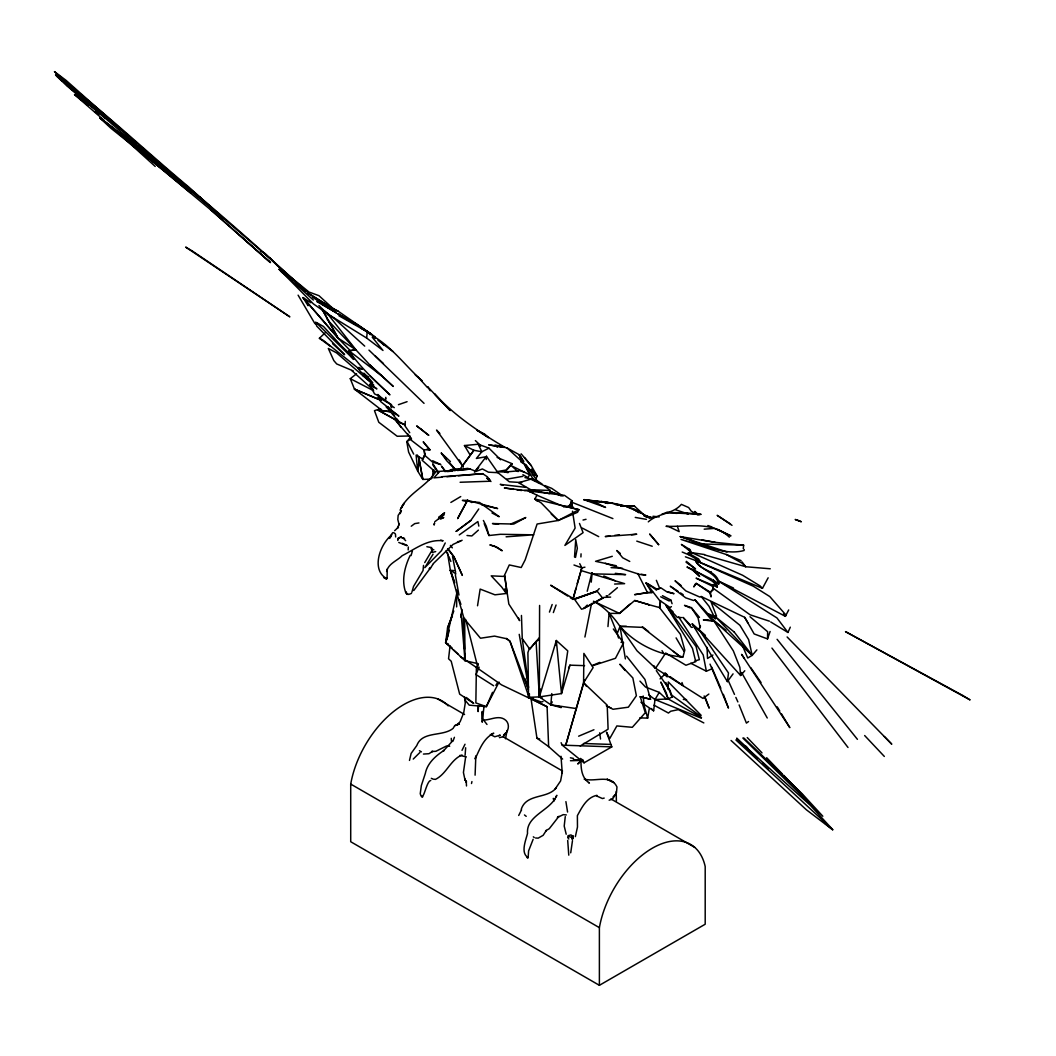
<?xml version="1.0" encoding="UTF-8"?>
<svg xmlns="http://www.w3.org/2000/svg" width="1056" height="1056" viewBox="0 0 1056 1056"><rect width="100%" height="100%" fill="white"/><g stroke="black" fill="none" stroke-linecap="round" stroke-linejoin="round"><path stroke-width="1.5" d="M717.301 587.149L717.301 585.499L713.262 580.1L713.328 581.816L717.301 587.149L696.102 578.16L712.483 586.212L713.447 589.657L709.83 592.706L696.208 583.387L693.818 586.912L695.363 583.928M539.59 605.444L539.365 696.907L550.823 704.827L561.277 707.573L558.36 706.068M456.641 606.896L456.72 590.225M616.202 791.564L616.387 801.319M466.501 785.968L466.224 781.348L466.567 781.915M586.582 686.387L583.585 682.73L583.876 653.4L593.116 667.603L583.585 682.73L565.871 744.718L584.641 679.826M712.483 586.212L712.496 584.998L717.301 585.499M478.262 664.831L476.388 667.432L475.86 702.926L486.341 706.649L499.039 682.07M573.078 836.788L571.903 837.527L571.877 839.098L572.774 838.741L573.17 835.824M681.094 585.526L675.048 580.774L685.819 590.898L699.838 597.076L701.171 596.508L744.718 617.364L754.169 633.956L767.527 638.906L767.659 631.726L750.011 616.744M430.756 780.516C425.99 780.965 423.311 804.764 420.248 793.69L421.344 785.558L425.291 773.546C427.337 763.158 435.732 755.766 444.22 750.275L443.243 751.12L452.298 741.272M668.118 689.436L668.29 681.925L701.158 715.348M529.333 696.709L529.412 693.752M580.919 556.948L581.051 553.832M405.28 421.37L405.055 426.017L409.741 432.709M408.184 549.938L408.329 547.008M427.495 387.565L418.123 377.243M372.2 337.141L382.985 350.46L366.67 338.052L367.29 331.096L370.234 334.726M574.53 557.066L575.731 539.629L577.328 548.288L575.507 557.41M385.823 397.333L385.678 399.366L385.506 398.191M478.592 705.593L478.117 711.586L478.091 706.662M460.931 617.258L461.934 609.457M486.209 459.558L486.473 456.271L497.944 472.692L509.322 481.8L521.717 482.579M659.947 607.688L660.515 600.706L659.432 607.543L680.368 634.247L684.816 650.113L682.942 656.964C659.023 655.248 636.121 644.477 620.017 626.406C613.417 616.757 604.811 607.358 594.462 601.788M395.67 536.95L395.446 534.072A3.762 1.874 57.8 0 0 392.7 532.712L391.222 534.745M576.47 708.589L550.823 704.827L551.786 693.581M555.918 645.348L556.327 640.517L567.758 650.866L561.488 693.581L539.365 696.907L528.554 697.33L527.908 652.595L529.386 648.397M607.952 626.564L609.101 613.378L619.476 613.404L629.878 604.217M409.477 760.426L411.127 753.43L416.79 745.549C422.387 730.62 442.636 736.982 453.143 728.35L454.7 725.67L459.347 723.994M540.118 688.789L539.365 696.907L542.296 698.108M591.241 582.146L592.178 572.761M572.484 840.642L570.715 852.826M743.266 548.671L743.648 545.2L715.242 542.348L680.222 536.593C700.762 542.784 722.08 556.301 744.044 550.532L744.229 549.49M432.313 477.998L433.224 470.012M450.054 645.902L448.549 658.772L451.216 661.254L459.664 694.122L473.735 703.375L466.369 697.514M432.709 460.759L440.84 464.614L432.551 462.079L424.882 455.466L424.195 449.935M640.9 702.187L653.638 710.807L654.997 699.56L659.248 692.38L645.48 687.007L639.962 681.133M727.399 681.635L728.482 672.976L699.283 630.01L692.221 623.885L727.399 681.635L733.049 673.873M417.16 454.898L419.206 459.386L417.701 471.068L422.836 479.437L430.888 479.081M478.328 663.775L465.01 660.647L445.632 642.787L447.586 627.818L453.776 611.002M411.893 592.205L413.556 586.397L423.034 570.557L423.522 565.396M591.545 603.478L584.918 637.032M477.536 605.774L480.15 589.09L494.947 594.818L506.326 593.485L504.887 588.839M565.264 816.618L564.208 826.082L566.201 834.214M484.097 705.606L482.222 722.198L482.236 711.48L482.46 718.582L486.988 724.456M639.764 717.882L647.658 718.12L649.282 708.721M529.003 694.808L528.554 697.33L547.1 706.754L548.632 746.618L562.624 759.066M390.456 537.491L390.694 536.092M475.094 775.17L475.834 755.924L475.134 758.96C479.635 749.377 483.582 738.104 493.759 733.234L491.66 733.894M562.241 772.2L560.604 780.938L555.179 788.938L556.393 787.604C547.879 799.141 526.667 793.214 521.334 809.028L521.44 810.124M465.656 747.767L465.115 755.146M397.756 540.448L398.191 538.309L400.58 537.306L403.484 538.441L405.662 540.685M407.616 433.792L411.418 438.926L411.167 440.141L423.68 449.79L429.977 449.843L423.218 441.778L424.657 443.678M471.504 783.526L471.926 781.572M451.942 647.75L445.632 642.787L457.182 591.901M465.617 757.099L463.426 772.49L465.062 780.278M507.104 730.488L505.481 738.778M587.228 591.254L591.941 572.735M412.408 550.889L411.074 555.601M575.942 588.337L572.933 599.386L570.306 597.722M577.236 583.598L581.843 567.851L579.744 563.68M584.932 567.178L581.843 567.851L572.933 599.386L597.023 591.056L602.791 598.29L603.715 597.406L610.619 597.102M689.264 550.585L689.621 549.358L681.397 544.434L689.264 550.585L691.35 553.872L688.261 553.001L689.185 554.954L699.692 561.066L698.65 559.02L688.261 553.001L690.545 552.763M584.562 665.636L569.963 665.161L561.488 693.581L556.327 640.517L539.365 696.907L536.078 641.573L538.547 639.725M448.483 644.16L445.632 642.787L449.42 630.247M700.484 626.089L698.716 630.458L692.221 623.885L695.178 627.779M698.716 630.458L699.917 626.564L698.056 617.879L691.297 607.609L684.512 605.365L690.122 607.873M445.236 542.956L441.448 550.691L424.802 567.679L433.052 554.215M445.632 642.787L448.166 635.065M550.374 490.499L549.318 493.627L530.706 489.707L518.628 482.737L530.798 479.2L543.682 485.456L550.374 490.499L530.706 489.707L524.436 490.525M535.524 480.414L537.082 475.952L531.34 465.802L524.528 457.512M767.527 638.906L770.101 631.475M386.602 571.481C388.357 563.587 397.016 560.908 402.164 555.694C415.219 549.08 427.456 538.969 443.124 540.791L440.669 540.157M549.45 612.084L552.169 604.507M553.357 612.572L556.076 605.009M452.984 741.193L454.423 737.299M618.552 638.035L617.258 633.455L620.017 626.406L626.34 626.287M452.43 615.806L447.586 627.818L448.259 630.881M400.171 513.625L401.399 510.616L398.152 515.394L397.808 519.539L399.181 524.872L399.3 523.71L397.465 528.092L398.534 527.05L394.68 530.68M512.173 463.729L505.058 472.032L496.452 471.728L505.903 470.039L512.173 463.729L497.099 457.42M521.44 810.031L518.707 815.47M400.092 510.206C407.233 493.482 426.347 486.803 435.745 471.649L470.184 469.088L475.886 471.306M479.147 667.181L475.966 674.573L493.627 685.753M492.518 692.34L486.341 706.649L469.22 705.144L464.627 699.626M556.169 796.818L556.816 795.3L554.083 800.712L553.37 798.376L553.964 800.752M770.748 621.984L787.961 632.465L790.297 627.172M430.162 568.59L430.452 567.93L429.158 568.537L430.162 568.59L432.907 564.366M575.362 836.629L577.474 827.046L577.381 815.641C582.014 807.18 586.766 797.438 596.917 795.313M678.018 591.294L670.27 586.212L685.7 597.828L693.607 600.508L694.954 599.887L707.824 613.708L715.255 618.737L716.47 616.031L711.044 601.933L739.913 625.284L748.651 639.659L752.202 655.354L747.727 657.994L742.368 645.506M424.736 562.597L432.023 550.361M533.135 839.309L528.607 850.885L528.132 857.617C520.331 853.024 525.73 840.576 527.525 833.422C526.086 816.842 547.114 811.285 554.743 799.194M550.823 704.827L552.235 701.897M568.55 668.092L569.963 665.161M462.013 750.341L465.01 744.242M421.991 796.396L422.717 796.858L421.608 796.607M613.338 629.006L623.502 642.88L615.476 658.297L592.416 665.755M788.7 609.959L785.36 616.334L718.687 581.209C714.886 569.738 699.613 570.636 695.402 560.459L685.397 556.816M570.319 504.808L572.352 500.98L564.538 495.383L504.332 487.951L513.757 489.35M471.808 502.55L467.478 500.32L457.67 518.509L467.478 500.32L497.614 508.556L481.602 504.847M713.262 580.1L718.753 583.955C715.572 571.745 700.828 570.649 695.402 560.459L762.472 588.311L768.148 577.804M386.8 570.478L387.275 569.026L387.05 578.543M572.194 837.712L572.669 835.996L570.926 834.94L568.009 835.732L568.115 837.474M506.326 593.485L501.666 587.017L491.225 575.85L503.963 576.444L509.282 564.934L521.215 567.521L525.162 559.891L537.108 524.027L558.281 520.463L577.553 512.292L578.952 509.665L560.432 505.23L537.055 495.264L534.785 498.947L537.134 501.098M391.406 535.181L389.334 538.428L390.918 536.052M495.845 685.291L497.548 682.651M569.25 505.784L572.352 500.98M410.203 555.364C404.923 566.161 401.438 579.665 405.385 591.479A4.91 3.63 -59.8 0 0 410.203 593.881L411.497 593.366M430.452 567.93L413.741 590.542M708.84 694.069L703.006 698.412L655.565 668.29L665.689 653.044L685.925 665.254L695.759 661.65L692.485 648.424L666.178 605.642L673.015 611.82M524.528 464.772L529.716 474.778L527.855 477.536L522.892 474.712M470.765 520.529L456.192 531.366L470.765 520.529L478.777 508.966M463.914 463.901L473.867 450.292L481.853 451.744L488.954 448.166L500.676 459.756M459.545 469.788L473.867 450.292L464.468 445.553L470.329 455.308M486.473 456.271L474.461 472.058L478.724 467.504M413.239 759.066L419.839 752.545M709.83 592.706L711.058 596.957L710.437 592.271L713.42 588.403L712.496 584.998M521.453 615.463L522.258 638.616L529.716 649.084L539.22 637.824M529.716 649.084L536.078 641.573M756.875 649.876L752.202 655.354L713.407 620.176L707.824 613.708L712.325 615.476M705.395 635.382L699.283 630.01L740.639 675.497L744.784 670.758M439.256 471.9L433.924 477.866L442.055 477.167M391.789 534.785C379.883 544.46 370.841 569.672 386.536 578.569M599.188 588.641L596.574 591.545L574.464 599.214L550.638 585.222L567.692 596.059M709.104 620.057L703.362 619.898L712.536 621.152L713.407 620.176L726.026 630.432M613.021 796.937L614.816 795.036M387.354 578.292L386.192 578.886L383.605 577.526M660.079 678.916L665.702 673.279M580.972 760.808L577.738 763.99L582.384 759.607M587.268 605.075L583.73 608.48L581.539 609.233L574.464 599.214L597.023 591.056M330.449 346.315L319.387 338.263L325.05 332.904M648.292 521.849C657.941 513.058 672.936 514.285 681.384 504.372L688.657 507.54L691.152 511.012L698.069 515.117M433.198 563.706L453.05 544.408L462.119 540.263M456.548 724.997L460.099 721.802L463.716 712.747L465.247 703.151L464.482 696.709M478.381 530.125L471.847 535.946L467.016 535.498M366.274 376.57L371.765 382.655L370.234 384.014L376.886 388.898L369.679 384.648L371.131 384.107L373.428 386.021M608.995 594.766L617.404 587.69M438.412 519.09L444.088 514.589L434.782 521.743M400.99 427.244L396.858 421.265L405.108 424.987L377.942 410.045L390.469 411.734L382.457 410.758L354.473 389.123L350.275 378.668L356.545 373.811M440.576 519.13L443.744 517.532L442.081 517.981M411.246 526.218L414.718 523.631L418.955 522.931M357.944 368.188L359.014 367.396L362.261 369.323L357.944 368.188L360.782 371.936L368.003 377.216L372.755 382.721L363 375.487L365.178 375.355L368.003 377.216L365.838 377.322M748.559 721.525L746.42 723.096L739.108 704.933M634.735 600.494L649.15 604.758L634.735 600.494L619.476 613.404L593.432 601.22M459.281 534.93L477.88 521.545L478.83 526.112M428.34 480.427L430.94 478.592M671.392 606.632L670.058 607.556L659.366 600.178L645.863 582.727L651.908 592.812L647.434 592.535L634.603 594.66L652.648 591.928M656.99 589.208L647.104 583.374L656.132 589.763L660.766 587.77L667.194 592.06L674.032 593.683L667.907 591.782M712.945 655.05L707.507 658.482L707.058 647.42M580.18 745.998L608.098 729.194L607.2 705.157L583.585 682.73M450.859 502.432L460.733 496.558M599.386 985.314L705.197 924.224L705.197 866.567A76.692 44.286 -60 0 0 652.291 848.232A76.692 44.286 -60 0 0 599.386 927.656L599.386 985.314L350.711 841.738L350.711 784.08A76.692 44.286 -60 0 1 393.228 711.823A76.692 44.286 -60 0 1 448.166 705.844M561.119 742.711L562.228 745.153L584.06 762.815L611.807 746.869L606.5 732.178L609.748 738.553L616.862 725.934L632.32 727.307L645.295 712.708L640.279 696.815L650.536 699.244L644.939 679.417L626.617 656.198M672.091 603.715L670.798 600.019L669.161 600.956L660.7 596.798M401.267 536.567L398.191 538.309L398.231 539.497M601.986 598.171L583.73 608.48L602.791 598.29M377.942 410.045L394.363 419.113L411.418 438.926L407.009 441.342L413.688 454.106M558.281 520.463L578.952 509.665L534.785 498.947L541.16 502.894L558.281 520.463L551.232 514.008M648.912 694.993L654.997 699.56L668.21 698.966L672.17 696.96L670.019 690.36L656.291 670.626M462.026 754.974C450.463 759.779 446.622 773.876 435.468 779.381L433.198 779.13M398.442 404.686L407.075 401.689M593.934 729.749L578.635 736.19M389.585 408.778L387.961 406.666L386.39 406.943L398.891 416.117L380.728 401.636L378.18 397.148L379.804 396.436L391.459 404.791L391.499 407.801L390.852 405.359L394.297 407.669M447.071 471.544L452.932 468.983L459.136 468.864L454.674 470.738M510.748 524.04L525.796 517.519L513.757 524.053L492.479 523.552L498.577 524.264M690.756 663.247L706.372 671.22L711.784 668.884M329.63 307.586L330.66 307.151L338.158 311.19L375.038 336.772M592.324 665.504L599.782 662.389M475.781 471.53L482.368 468.943L488.44 472.19L497.944 472.692M661.729 514.298L666.996 512.305M454.7 725.67L459.228 724.033M498.696 735.742L500.28 735.161L494.749 736.758L490.327 734.461M656.132 589.763L659.762 588.509L656.357 580.325M609.154 800.197L612.454 799.141L615.265 794.864L616.466 792.805L616.968 786.971C610.658 773.692 595.148 782.324 584.575 779.117M380.648 408.725L374.471 410.665L378.787 422.268L397.201 436.26L410.058 435.97M612.295 556.301L595.571 561.317L616.348 565.752M695.059 660.898L699.362 659.67L696.089 646.576L666.178 605.642L677.292 617.338L681.542 617.575M542.995 701.54L541.2 702.016L528.554 697.33L533.016 698.069M435.692 551.575L432.274 552.446L431.587 547.576L426.862 546.718M583.031 520.04L586.027 519.301M604.19 798.085L602.395 798.534L596.429 795.881M534.23 837.514L533.333 836.814M499.422 737.656L503.276 736.639L506.062 732.6L503.554 735.187C508.411 732.217 510.246 724.733 506.022 720.509C499.343 714.397 491.198 719.994 483.674 720.086M563.706 506.986L568.392 506.114L572.972 506.906M370.022 375.817L389.902 394.838C375.408 381.097 360.241 367.488 349.074 350.83L355.846 349.76L369.679 364.782L393.202 386.39L369.679 364.782M486.09 456.707L476.375 458.462L481.853 451.744L478.17 444.233L464.468 445.553M506.656 479.2L522.905 476.348M457.486 541.688L460.548 541.266M444.814 471.557L467.636 468.349L470.184 469.088L457.406 470.488M421.384 751.846L419.404 750.697M609.985 535.973L605.26 536.554L636.742 534.217L631.409 534.811M614.711 535.392L619.423 534.824M712.14 616.546L716.47 616.031M447.81 471.53L452.615 471.002M484.202 523.631L488.968 535.524L500.346 534.296L533.716 534.811L506.101 536.818M692.538 627.264L691.403 627.37L683.021 617.377L690.426 625.073M446.926 476.744L455.057 476.058M458.304 475.781L482.684 473.682L487.344 476.784L490.961 481.562M528.132 857.617L527.063 857.644M441.527 476.758L482.684 473.682M704.18 529.162L714.635 528.396L730.937 535.88L717.79 529.426M675.814 513.401L685.199 512.794L701.118 514.378L666.851 512.543L685.199 512.794L688.116 513.876M614.579 584.047L624.624 583.651L580.76 570.478M460.112 482.262L490.01 481.232M570.451 760.729L582.952 760.373L584.06 762.815M467.478 500.32L462.396 500.399L465.604 501.138M423.443 754.063L428.947 753.707L432.696 751.331L431.6 751.555L435.904 751.278L446.569 745.985L449.711 746.249M677.371 526.297L679.18 531.63L668.725 526.614L666.006 526.284C687.667 527.221 711.744 520.582 729.353 537.134M606.197 595.795L607.794 595.782M643.711 514.589L634.498 506.18L620.796 506.167M620.836 506.167L634.498 506.18M593.287 573.87L625.601 574.636L615.331 573.329M699.626 543.88L743.648 545.2M583.506 743.49L610.698 744.427M562.228 745.153L611.807 746.869M683.324 699.428L686.558 699.613M535.537 837.989L538.19 838.147L543.14 835.322L546.322 830.412L545.635 830.848L549.292 828.683L558.928 816.341L557.383 817.502L563.257 814.638L566.32 814.942M587.611 500.465L611.926 503.25L583.902 499.66L595.188 502.273L605.576 507.434L583.902 499.66C603.253 502.088 623.819 502.696 641.19 512.754L626.71 506.774M611.081 567.613L622.499 568.313M625.376 658.904L620.017 626.406L642.431 627.37L680.948 657.307L673.424 651.341M770.246 568.788L745.708 566.742L704.682 554.928M454.146 570.623L450.358 570.306L447.427 552.565M652.991 516.265L659.155 516.938M471.544 501.626L479.582 502.498L499.211 516.714L492.004 512.992M525.994 487.384L500.254 484.374L503.039 485.338M528.106 857.366L527.551 857.736M783.499 613.747L785.36 616.334L785.915 615.014L769.811 596.574L753.337 586.225L695.402 560.459L699.692 561.066M641.137 574.332L645.836 575.005L639.566 574.411L605.299 563.323M516.912 489.826L521.624 490.525M689.621 549.358L691.68 552.631L704.537 554.558M615.767 504.742L618.935 505.217M622.09 505.705L625.258 506.18L605.576 501.917L607.873 503.54M635.25 517.414L646.417 519.367M396.858 421.265L398.772 421.621L397.096 419.206M702.002 539.906L715.242 542.348M570.398 757.799L573.527 758.446M579.81 759.739L582.952 760.373L580.523 758.419M426.941 449.196L429.977 449.843L425.37 444.616M508.068 472.679L505.058 472.032L519.882 470.686L524.238 472.111M524.964 477.602L532.963 479.345L535.59 481.232M644.384 515.315L651.262 517.744M529.478 491.819L532.633 492.532M459.835 755.41L466.198 756.835M679.8 656.251L682.942 656.964M639.989 696.788L650.536 699.244M652.727 517.691L644.041 515.618L646.8 517.057M620.994 642.286L623.502 642.88M695.402 560.459L700.207 561.62M496.188 445.249L507.052 447.955L519.341 454.766L523.842 461.393M317.83 324.364L314.873 323.572L298.109 295.165M648.648 604.626L659.432 607.543M373.006 336.019C392.014 347.107 405.649 366.102 422.004 380.741L415.246 374.88M532.343 474.566L537.082 475.952L531.564 469.102M547.1 706.754L531.076 699.006L536.95 738.197L539.708 739.002M530.97 478.672L536.646 480.374L542.084 484.057M675.655 509.784L688.156 513.968M398.759 542.441L406.732 545.635M680.222 536.593L727.056 551.958L681.041 539.431L726.409 554.545L741.074 560.604M769.415 621.179L750.077 614.803L713.42 588.403M636.768 541.121L652.225 546.242M601.3 501.323L606.553 503.105M707.837 525.518L712.048 526.997M573.989 565L581.843 567.851M488.954 448.166L478.17 444.233L480.599 446.279M299.059 286.15L305.474 290.743L318.952 295.68L334.488 309.857M430.954 548.777L433.897 549.872M550.11 491.423L560.802 495.515M354.473 389.123L381.044 400.343L354.473 389.123L360.07 392.423M549.74 491.344L561.37 495.871M612.902 518.588L571.058 501.943L572.009 508.094M402.349 543.299L407.207 545.49M654.997 699.56L701.21 718.159M544.83 485.549L551.707 488.347L563.02 496.135M682.216 552.05L689.185 554.954M603.808 575.995L615.265 580.8M331.056 308.194L338.158 311.19M353.272 370.933L336.692 363.937L333.802 360.558L328.31 348.454L336.587 352.876L373.811 385.15M691.68 552.631L742.632 575.269L759.937 585.816L762.472 588.311M487.014 478.236L489.311 479.279M646.8 516.872L644.041 515.618L649.704 518.232M718.753 583.955L718.687 581.209L733.445 588.034M584.245 779.117L586.252 780.107M408.104 594.422L406.692 593.71L406.362 591.928M527.894 490.604L537.055 495.264M696.63 513.348L699.521 514.826M431.31 778.325L432.287 778.826M350.275 378.668L373.652 390.76M607.411 706.253L611.318 708.272M582.133 528.013L598.712 536.633M629.759 561.449L622.657 557.74L616.81 550.532L620.347 553.502M662.468 595.69L670.798 600.019M703.824 722.924L678.295 709.658L670.732 711.229L668.435 713.038L654.047 705.184M606.289 705.738L613.008 709.276L628.346 707.19L636.385 695.746L632.848 677.952L619.872 664.211L625.112 670.481M711.889 579.361L686.994 567.006L692.419 569.989L699.679 576.391L692.551 569.144L713.328 581.816M402.983 537.649L404.593 538.494M418.678 456.746L423.047 459.096L425.04 454.133L422.136 460.244L432.3 469.26L434.333 472.996M319.387 338.263L323.413 340.441L359.291 369.098M726.409 554.545L742.13 563.191L745.708 566.742L741.998 561.832M650.179 517.796L632.24 508.517L639.052 512.794M260.819 251.117L265.109 253.532L283.549 271.405M341.933 316.259L337.801 313.698L357.588 324.72L371.593 334.29L338.95 315.784M316.998 322.832L323.479 326.462L347.279 352.387M668.21 698.966L666.085 692.419L660.832 682.044L668.21 698.966L701.527 717.631M529.716 474.778L511.328 465.722L518.06 471.61M378.18 397.148L391.459 404.791M386.206 578.912L385.796 578.2M437.501 698.821L464.561 714.49M502.867 736.56L562.544 771.025M610.856 798.917L694.756 847.387M350.711 784.08L599.386 927.656M307.428 293.132L330.66 307.151L336.415 312.84L316.734 301.514M321.671 303.956L336.415 312.84L312.51 297.238M337.828 313.698L343.451 317.13M346.262 318.846L356.123 324.852M360.347 327.426L371.593 334.29M366.67 338.052L329.327 314.992L324.852 311.164M346.078 318.833L348.836 320.536M361.244 328.231L372.28 335.056M696.208 583.387L710.437 592.271M317.909 301.607L320.417 303.178M307.296 292.472L330.66 307.151L331.69 309.104M718.687 581.209L776.952 617.945L787.961 632.465M505.032 447.414C479.543 432.379 454.74 415.8 434.544 393.888L450.16 410.546L427.548 386.654L430.228 390.76M455.941 573.87L450.358 570.306L463.993 618.473L480.48 638.233L494.538 636.108L506.788 638.774L509.969 641.256L528.317 689.278M730.488 523.974L717.156 515.328L732.006 525.347M488.294 437.593L477.022 430.294L484.572 434.042L488.545 437.527M520.714 461.776L526.126 465.313L507.052 447.955M680.605 592.984L683.179 594.673M310.86 302.742L303.046 297.607L308.048 305.686L307.903 304.445M489.878 480.216L486.895 478.236L489.562 480.11M460.429 656.713L476.388 667.432M664.765 673.015L667.366 674.81M669.979 676.606L683.034 685.568L681.991 682.532M686.083 562.228L695.561 568.96L686.347 561.343M536.95 738.197L548.632 746.618M670.639 694.346L700.498 716.166M372.953 336.587L375.461 338.448M377.956 340.309L392.938 351.476M506.286 638.405L509.969 641.256L529.294 698.174L501.587 684.895L478.144 668.646L465.828 619.806M382.246 376.292L349.074 350.83L355.846 349.76L328.931 315.427L318.925 305.54M524.462 814.955L526.205 816.328M642.418 626.723L648.582 631.62M112.2 127.472L100.399 118.153C171.428 170.914 238.498 229.112 303.732 288.882M148.87 158.558L110.84 128.198L99.845 117.889C168.128 172.273 236.306 226.921 300.406 286.282M308.022 291.218L284.579 272.224L293.185 279.853M190.608 192.905L148.276 157.885L211.266 210.329L270.508 262.601L239.039 234.656M363 375.487L371.765 382.655M144.949 154.651L163.112 170.003M825.092 823.442L832.788 829.858L806.335 809.754L731.069 740.48M105.481 118.417L66.488 85.496L56.377 75.808L62.291 81.206M696.59 512.978L694.822 511.434L696.062 513.902M144.883 152.302L67.003 85.417M126.482 136.33L134.812 143.537M137.201 145.596L139.577 147.655M527.71 467.768L537.082 475.952M350.407 350.764L338.026 338.039L322.291 309.593L328.931 315.427M210.566 209.603L269.438 261.664M295.64 282.031L305.474 290.743M282.018 272.58L279.114 269.267L313.368 300.049M88.11 105.283L74.474 94.538L104.042 120.265M120.978 129.584L54.424 71.61L65.974 80.282L126.535 134.125M220.387 215.45L188.734 187.004C144.184 149.833 102.076 109.507 55.506 74.884L124.238 132.185L216.163 212.269M125.796 133.861L128.212 136.026M133.03 140.342L136.646 143.576M351.727 370.537L372.781 389.413M220.757 215.78L224.308 218.988M199.637 196.72L200.653 197.63M175.903 179.533L179.56 182.833M182.002 185.038L186.872 189.433L182.173 185.183M175.111 178.794L177.461 180.932M736.89 738.883L810.269 805.279L832.656 829.554L735.887 739.952M95.146 111.606L98.657 114.774M119.975 134.495L155.206 166.426M453.407 649.81L458.027 653.994M339.293 344.19L352.493 356.202M332.587 343.662L344.599 354.697L316.694 326.08L316.034 323.426M663.538 673.57L667.154 676.896M368.98 350.117L424.05 403.352M364.716 346.117L334.409 318.582L313.368 303.864L279.114 269.267M375.263 355.938L383.447 363.568M455.453 469.55L446.714 460.746L441.302 453.103L450.397 461.564M411.418 438.926L410.018 437.633L406.824 441.844L408.606 452.06L417.701 471.068L416.104 455.11M475.372 440.603L479.939 444.88M659.248 692.38L666.349 699.059M653.651 665.61L655.565 668.29L637.006 650.786L620.017 626.406M743.886 738.052L802.296 793.94L822.822 816.248L742.856 738.025M745.246 745.589L747.622 747.846M494.987 444.946L497.336 447.216M736.798 738.104L757.812 758.485M762.485 763.013L768.319 768.662M363.911 373.164L368.003 377.216M651.38 708.536L653.638 710.807M588.694 782.404L589.393 783.116C581.605 777.995 580.734 768.28 581.064 759.752M439.864 433.462L436.537 430.069L462.95 466.488M572.88 837.778L569.131 836.642L567.824 837.566L568.788 838.992M787.116 636.966L891.779 744.19L884.334 736.52M269.544 257.558L277.464 265.756M747.252 737.563L762.01 752.888M766.656 757.733L782.43 774.114M315.704 322.093L353.773 359.462L350.526 355.925M787.776 779.671L783.565 775.289L807.312 800.422L788.832 780.767M377.929 394.469L379.804 396.436L374.537 393.875L369.679 384.648M327.268 319.585L355.846 349.76L338.026 338.039L303.046 297.607L338.026 338.039L322.291 309.593M864.653 735.544L884.334 756.439M370.788 386.839L372.953 389.176M381.929 343.081L383.645 344.942M653.638 666.164L655.565 668.29M712.536 621.152L694.954 599.887M398.772 421.621L386.39 406.943M531.34 465.802L521.123 453.829M454.436 468.362L449.368 462.488M441.302 453.103L446.345 458.964M691.297 607.609L699.468 617.404M701.171 596.508L708.998 606.236L715.255 618.737M777.097 639.316L857.419 739.332M447.599 548.869L453.737 556.552L462.343 575.388L454.001 556.802L448.285 549.041M445.54 471.293L441.487 466.158L444.932 470.989M450.424 545.411L452.338 547.853M771.936 648.094L848.008 747.476M571.903 837.527L572.774 838.741M392.885 413.16L394.561 415.576M744.361 658.376L741.576 654.364L789.809 727.637L781.44 713.777M750.842 667.762L761.033 682.506M526.535 465.366L538.23 482.592M432.788 463.676L438.134 471.86M432.696 464.6L438.029 472.758M713.407 620.176L733.326 650.839L739.86 667.366L740.639 675.497M678.718 616.968L703.217 654.984L706.372 671.22M662.006 650.628L663.696 653.387M777.256 706.86L779.764 711.005M676.091 637.89L683.852 651.143M744.718 617.364L747.793 622.71M741.523 672.434L767.25 717.988M522.443 460.244L519.341 454.766L521.044 459.32M525.532 465.736L533.28 479.437M459.32 459.928L463.228 467.108M463.65 658.112L465.01 660.647L464.666 618.328M523.05 461.908L519.341 454.766L521.268 459.175M446.015 550.942L448.18 555.139M637.784 573.514L647.434 592.535M483.384 520.476L486.275 526.178L488.968 535.524M728.389 680.909L734.488 694.412M735.847 697.409L737.88 701.91M518.311 617.681L519.644 620.624L508.834 604.058L504.649 575.586L507.012 592.627M665.834 682.466L672.17 696.96M711.665 667.102L720.826 688.274M710.028 664.132L728.468 708.088L723.36 694.346M704.167 695.957L709.183 708.14L705.276 697.66M609.101 613.378L617.258 633.455M448.906 556.538L450.872 561.462M572.26 505.006L571.058 501.943L572.246 508.385M579.48 523.446L583.084 532.66L564.894 545.424L575.124 528.106L572.497 511.183M454.568 582.186L450.358 570.306L454.634 583.097M459.307 599.768L460.904 604.362M524.924 678.652L528.449 689.251M433.858 469.828L434.768 472.666M643.711 704.128L647.658 718.12M711.031 571.613L711.401 573.236M567.574 812.038L565.91 801.623M452.509 556.327L455.624 572.273M418.506 456.232L422.836 479.437L419.206 459.386M568.775 855.149L567.692 840.365M455.321 574.754L458.951 595.03M519.222 634.352L528.607 687.456M561 756.281L562.267 773.216M424.103 449.922L424.882 455.466M599.676 732.838L600.521 739.002M522.258 638.616L527.934 680.896M643.183 695.983L643.909 703.494M461.182 614.064L465.01 660.647L464.732 654.073M451.255 738.329L451.506 741.616M463.241 617.971L464.534 649.15M434.504 523.248L434.135 524.779L434.504 523.248M402.904 504.94L401.267 508.134L404.105 503.303L402.904 504.94M500.293 445.355L499.818 446.147L503.092 446.965L500.293 445.355M444.51 512.899L438.834 517.387L444.51 512.899M504.082 447.348L488.954 444.893L504.082 447.348M578.807 759.871L573.329 759.792L582.952 760.373L578.807 759.871M494.657 546.322L489.878 544.883L496.742 547.074L502.234 550.757L494.657 546.322M798.983 520.74L795.194 519.486L801.346 521.756L798.983 520.74M609.299 780.265L607.028 779.156L613.628 782.509L609.299 780.265M962.887 695.561L845.486 631.62L970.081 699.917L962.887 695.561M192.179 250.932L185.658 247.104L289.832 316.853L192.179 250.932M420.856 429.053L416.658 425.911L428.802 435.362L420.856 429.053M734.21 632.029L715.321 616.651L752.202 655.354L734.21 632.029M658.667 544.658L649.81 534.204L658.667 544.658M466.224 781.955L464.825 779.077L466.224 781.955"/></g></svg>
